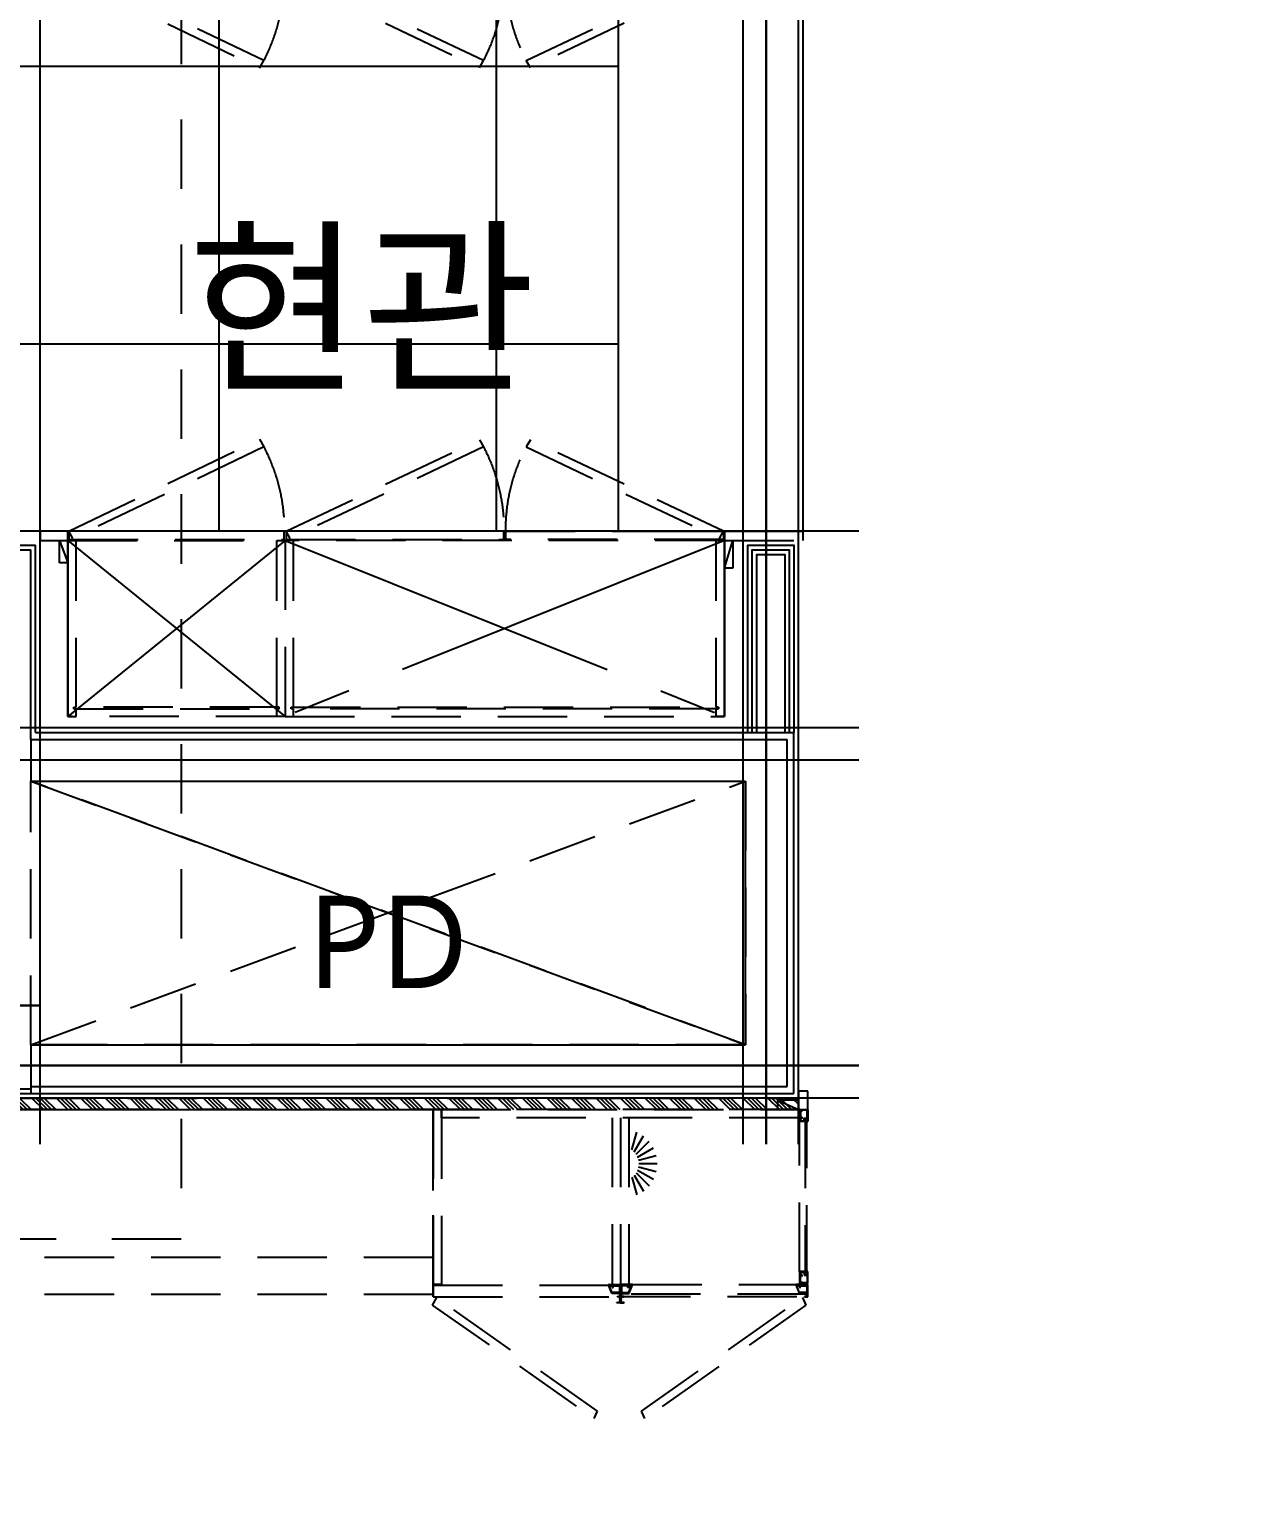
# Model space of a CAD drawing. Header units: millimetres. Extents: x 7086022 to 7120578, y 229555 to 276126.
# Drawn here: x 7109485 to 7112093, y 246333 to 249505 of the extents above; entities that cross this region are included whole.
import ezdxf
from ezdxf.enums import TextEntityAlignment as Align
from ezdxf.xclip import XClip

# ---------------------------------------------------------------- set-up
doc = ezdxf.new("R2010")
doc.units = ezdxf.units.MM
doc.header["$LTSCALE"] = 100
doc.header["$XCLIPFRAME"] = 2
for name, pattern in [('ST-DASH', [2.7, 1.5, -1.2]), ('U-84D-EX$0$CEN', [62, 60, -1, 0, -1]), ('U-84D-EX$0$CENTER2', [1.125, 0.75, -0.125, 0.125, -0.125]), ('U-84D-EX$0$HID', [2.3, 1.5, -0.8]), ('U-84D-EX$0$HIDDEN2', [4.7625, 3.175, -1.5875])]:
    doc.linetypes.add(name, pattern=pattern)
for name, color, linetype in [('BP', 7, 'Continuous'), ('TEXT', 2, 'Continuous'), ('U-84D-EX$0$CEN', 1, 'U-84D-EX$0$CEN'), ('U-84D-EX$0$ELE', 6, 'Continuous'), ('U-84D-EX$0$FIN', 5, 'Continuous'), ('U-84D-EX$0$FUR_미설치가구', 8, 'U-84D-EX$0$HID'), ('U-84D-EX$0$OPEN', 1, 'U-84D-EX$0$HID'), ('U-84D-EX$0$S-ELE', 4, 'Continuous'), ('U-84D-EX$0$TILE', 251, 'Continuous'), ('U-84D-EX$0$WAL', 3, 'Continuous'), ('결로방지', 4, 'ST-DASH')]:
    doc.layers.add(name, color=color, linetype=linetype)
doc.layers.add('U-84D-EX$0$MC', color=152, linetype='Continuous', plot=False)
doc.styles.add('맑은 고딕', font='')
doc.styles.get('맑은 고딕').set_extended_font_data('Malgun Gothic')

# ---------------------------------------------------------------- blocks, each defined once
blk = doc.blocks.new('U-84D-EX$0$A$Ca1f76a6d')
at = {"layer": 'U-84D-EX$0$FUR_미설치가구'}
for p, q in [((-20, 1438), (380, 1438)), ((-20, 18), (380, 18))]:
    blk.add_line(p, q, dxfattribs=at)
at = {"layer": 'U-84D-EX$0$FUR_미설치가구', "color": 1, "linetype": 'U-84D-EX$0$HID'}
for p, q in [((0, 1456), (48, 1438)), ((60, 18), (0, 0))]:
    blk.add_line(p, q, dxfattribs=at)
at = {"layer": 'U-84D-EX$0$FUR_미설치가구', "linetype": 'U-84D-EX$0$CENTER2', "ltscale": 10}
for p, q in [((0, 1438), (380, 968, 0)), ((0, 968, 0), (380, 1438)), ((0, 18), (380, 968, 0)), ((0, 968, 0), (380, 18))]:
    blk.add_line(p, q, dxfattribs=at)
at = {"layer": 'U-84D-EX$0$FUR_미설치가구', "color": 6}
for points in [[(0, 1438), (-20, 1438), (-20, 1498), (0, 1498)], [(-2, 1436), (-2, 970), (-20, 970), (-20, 1436)], [(364, 1425), (360, 1425), (360, 1420), (0, 1420), (0, 1438), (380, 1438), (380, 1420), (364, 1420)], [(364, 1425), (364, 981), (360, 981), (360, 1425)], [(364, 981), (360, 981), (360, 986), (0, 986), (0, 968), (380, 968), (380, 986), (364, 986)], [(-2, 966), (-2, 495), (-20, 495), (-20, 966)], [(364, 955), (360, 955), (360, 950), (0, 950), (0, 968), (380, 968), (380, 950), (364, 950)], [(364, 31), (364, 955), (360, 955), (360, 31)], [(-2, 20), (-2, 491), (-20, 491), (-20, 20)], [(364, 31), (360, 31), (360, 36), (0, 36), (0, 18), (380, 18), (380, 36), (364, 36)], [(0, -152), (-20, -152), (-20, 18), (0, 18)]]:
    blk.add_lwpolyline(points, close=True, dxfattribs=at)
at = {"layer": 'U-84D-EX$0$FUR_미설치가구', "color": 1, "linetype": 'U-84D-EX$0$HIDDEN2', "ltscale": 0.5}
for points in [[(-4.4, 1427), (-20, 1436), (-219, 1023.1), (-202.4, 1014.1)], [(-4.4, 957), (-20, 966), (-218, 548.1), (-202.4, 539.1)], [(-4.4, 29), (-20, 20), (-218, 437.9), (-202.4, 446.9)]]:
    blk.add_lwpolyline(points, close=True, dxfattribs=at)
at = {"layer": 'U-84D-EX$0$FUR_미설치가구', "color": 1, "linetype": 'U-84D-EX$0$HID'}
for points in [[(0, 1456), (0, 1438), (48, 1438), (48, 1456)], [(60, 18), (0, 18), (0, 0), (60, 0)]]:
    blk.add_lwpolyline(points, close=True, dxfattribs=at)
at = {"layer": 'U-84D-EX$0$FUR_미설치가구', "ltscale": 25}
for points in [[(300, 1438), (300, 1438), (0, 1438), (0, 1438)], [(300, 18), (300, 18), (0, 18), (0, 18)]]:
    blk.add_lwpolyline(points, close=True, dxfattribs=at)
at = {"layer": 'U-84D-EX$0$FUR_미설치가구'}
for points in [[(380, 1438), (0, 1438), (0, 968), (380, 968)], [(380, 18), (0, 18), (0, 968), (380, 968)]]:
    blk.add_lwpolyline(points, close=True, dxfattribs=at)
at = {"layer": 'U-84D-EX$0$FUR_미설치가구', "color": 1, "linetype": 'U-84D-EX$0$HIDDEN2', "ltscale": 0.5}
for centre, start, end in [((-22.7, 1358.6, 0), 242.4517, 270.3935), ((-22.7, 883.6, 0), 242.4517, 270.3935), ((-22.7, 102.4, 0), 89.6065, 117.5483)]:
    blk.add_arc(centre, 388.6, start, end, dxfattribs=at)
blk = doc.blocks.new('U-84D-EX$0$LIGHT')
at = {"color": 8, "ltscale": 24}
for p, q in [((-58.6, -10.4), (-135.9, -31.1)), ((-50.6, -20), (-119.9, -60)), ((-40.3, -28.3), (-96.9, -84.9)), ((-28, -34.6), (-68, -103.9)), ((-14.4, -38.6), (-35.1, -115.9)), ((0, -40), (0, -120)), ((14.4, -38.6), (35.1, -115.9)), ((28, -34.6), (68, -103.9)), ((40.3, -28.3), (96.9, -84.9)), ((50.6, -20), (119.9, -60)), ((58.6, -10.4), (135.9, -31.1))]:
    blk.add_line(p, q, dxfattribs=at)
blk = doc.blocks.new('U-84D-EX$0$84D_주방가구_1')
at = {"layer": 'U-84D-EX$0$FUR_미설치가구', "linetype": 'U-84D-EX$0$HID'}
h = blk.add_hatch(dxfattribs=at)
h.set_pattern_fill('ANSI34', color=256, scale=50, angle=180)
h.set_pattern_definition([(225, (-282581.99, -505929.99), (26.5165043, -26.5165043), []), (225, (-282590.83, -505929.99), (26.5165043, -26.5165043), []), (225, (-282599.67, -505929.99), (26.5165043, -26.5165043), []), (225, (-282608.508, -505929.99), (26.5165043, -26.5165043), [])])
h.paths.add_polyline_path([(-25, -4900), (-25, -25), (-3375, -25), (-3375, -910), (-3400, -910), (-3400, 0), (0, 0), (0, -4900)])
for p, q in [((-405.2, -4110), (-430, -4110)), ((-430, -4110), (-430, -4513)), ((-429.8, -4110), (-29.8, -4110)), ((-405.2, -4489.6), (-405.2, -4110)), ((-25, -4127.7), (-25, -4497.3)), ((-42.9, -4497, 1179.9), (-403, -4497, 1179.9)), ((-403, -4497, 1179.9), (-403, -4533, 1179.9)), ((-42.9, -4515, 1179.9), (-403, -4515, 1179.9)), ((-42.9, -4533, 1179.9), (-403, -4533, 1179.9)), ((-403, -4540.5, 1179.9), (-403, -4894.5)), ((-4.8, -4854.1), (-25, -4900)), ((-381.4, -4914.1), (-381.4, -4918.1)), ((-44.8, -4914.1), (-381.4, -4914.1)), ((-375.9, -4902), (-50.5, -4902)), ((-44.8, -4918.1), (-44.8, -4914.1)), ((-25, -4900), (-25, -4920)), ((15, -4900), (-25, -4900)), ((15, -4920), (15, -4900)), ((-381.4, -4918.1), (-44.8, -4918.1)), ((-25, -4920), (15, -4920))]:
    blk.add_line(p, q, dxfattribs=at)
for points in [[(-25, -4900), (-25, -25), (-3375, -25), (-3375, -910), (-3400, -910), (-3400, 0), (0, 0), (0, -4900)], [(-3375, -700), (-3375, -25), (-25, -25), (-25, -4110), (-425, -4110), (-425, -2500), (-2280, -2500), (-2280, -1800), (-625, -1800), (-625, -700)], [(-25, -1755), (-25, -4110), (-345, -4110), (-345, -1755)], [(-693, -4458.2), (-676.6, -4465.6), (-431.4, -4117.4), (-447.8, -4108)], [(-403.2, -4110), (-25, -4110), (-25, -4127.7), (-403.2, -4127.7)], [(-25, -4900), (-42.9, -4900), (-42.9, -4127.7), (-25, -4127.7)], [(-693, -4567.7), (-676.6, -4560.3), (-431.4, -4908.6), (-447.8, -4916)], [(-25, -4900), (-4.8, -4900), (-4.8, -4854.1), (-25, -4854.1)]]:
    blk.add_lwpolyline(points, close=True, dxfattribs=at)
at = {"layer": 'U-84D-EX$0$FUR_미설치가구', "linetype": 'U-84D-EX$0$HID', "elevation": 1179.9}
for points in [[(-442.5, -4515, -0.414214), (-443, -4514.5), (-443, -4507.5, -0.414214), (-442.5, -4507), (-442.3, -4507, -0.414214), (-441.8, -4507.5), (-441.8, -4509, -0.124478), (-441.9, -4509.3, 0.246632), (-441.9, -4509.7, -0.240408), (-441.9, -4510.3, 0.295005), (-441.8, -4510.8, -0.244325), (-441.7, -4511.4, 0.351269), (-441.5, -4511.9, -0.244325), (-441.2, -4512.4, 0.351269), (-440.7, -4512.8, -0.244325), (-440.3, -4513.2, 0.351269), (-439.7, -4513.4, -0.244325), (-439.1, -4513.5, 0.295005), (-438.6, -4513.6, -0.240408), (-438, -4513.6, 0.240408), (-437.6, -4513.6, -0.240408), (-437, -4513.6, 0.240408), (-436.6, -4513.6, -0.240408), (-436, -4513.6, 0.240408), (-435.6, -4513.6, -0.240408), (-435, -4513.6, 0.246632), (-434.6, -4513.5, -0.124478), (-434.3, -4513.5), (-430.5, -4513.5, 0.414214), (-430, -4513), (-430, -4509.8, -0.056735), (-430, -4509.8), (-429.6, -4508, -0.892623), (-429, -4508.1), (-429, -4513.8), (-422.2, -4513.8), (-422.2, -4496.4, -0.310982), (-421.9, -4496), (-403.7, -4489, -0.525582), (-403, -4489.5), (-403, -4514.5, -0.414214), (-403.5, -4515), (-442.5, -4515)], [(-442.5, -4515, 0.414214), (-443, -4515.5), (-443, -4522.5, 0.414214), (-442.5, -4523), (-442.3, -4523, 0.414214), (-441.8, -4522.5), (-441.8, -4520.9, 0.124478), (-441.9, -4520.7, -0.246632), (-441.9, -4520.2, 0.240408), (-441.9, -4519.7, -0.295005), (-441.8, -4519.2, 0.244325), (-441.7, -4518.6, -0.351269), (-441.5, -4518, 0.244325), (-441.2, -4517.6, -0.351269), (-440.7, -4517.1, 0.244325), (-440.3, -4516.8, -0.351269), (-439.7, -4516.6, 0.244325), (-439.1, -4516.5, -0.295005), (-438.6, -4516.4, 0.240408), (-438, -4516.4, -0.240408), (-437.6, -4516.4, 0.240408), (-437, -4516.4, -0.240408), (-436.6, -4516.4, 0.240408), (-436, -4516.4, -0.240408), (-435.6, -4516.4, 0.240408), (-435, -4516.4, -0.246632), (-434.6, -4516.4, 0.124478), (-434.3, -4516.5), (-430.5, -4516.5, -0.414214), (-430, -4517), (-430, -4520.2, 0.056735), (-430, -4520.2), (-429.6, -4522, 0.892623), (-429, -4521.9), (-429, -4516.2), (-422.2, -4516.2), (-422.2, -4533.5, 0.310982), (-421.9, -4534), (-403.7, -4541, 0.525582), (-403, -4540.5), (-403, -4515.5, 0.414214), (-403.5, -4515), (-442.5, -4515)]]:
    blk.add_lwpolyline(points, format="xyb", dxfattribs=at)
for points in [[(-419.4, -4497.3), (-419.4, -4496.6), (-406, -4491.5), (-406, -4497.5), (-409.8, -4497.5, 0.414214), (-410, -4497.7), (-410, -4498.6, 0.414214), (-409.8, -4498.8), (-406, -4498.8), (-406, -4512.5), (-420.6, -4512.5), (-420.6, -4497.3)], [(-419.4, -4532.7), (-419.4, -4533.3), (-406, -4538.5), (-406, -4532.5), (-409.8, -4532.5, -0.414214), (-410, -4532.3), (-410, -4531.4, -0.414214), (-409.8, -4531.2), (-406, -4531.2), (-406, -4517.5), (-420.6, -4517.5), (-420.6, -4532.7)]]:
    blk.add_lwpolyline(points, format="xyb", close=True, dxfattribs=at)
blk.add_lwpolyline([(-429, -4516.2), (-429, -4917.8), (-424, -4917.8), (-424, -4516.2)], close=True, dxfattribs=at)
at = {"layer": 'U-84D-EX$0$FUR_미설치가구', "linetype": 'U-84D-EX$0$HID'}
for points in [[(-429, -4913.1, 0.892623), (-429.6, -4913), (-430, -4914.8, 0.056735), (-430, -4914.8), (-430, -4919.5, 0.414214), (-429.5, -4920), (-403.5, -4920, 0.414214), (-403, -4919.5), (-403, -4894.5, 0.525582), (-403.7, -4894), (-421.9, -4901, 0.310982), (-422.2, -4901.4), (-422.2, -4918.8), (-429, -4918.8)], [(-419.4, -4902.3), (-419.4, -4901.6), (-406, -4896.5), (-406, -4902.5), (-409.8, -4902.5, 0.414214), (-410, -4902.7), (-410, -4903.6, 0.414214), (-409.8, -4903.8), (-406, -4903.8), (-406, -4917.5), (-420.6, -4917.5), (-420.6, -4902.3)], [(-381.4, -4918.5), (-381.4, -4913.6), (-375.5, -4913.6, 0.414214), (-375.2, -4913.3), (-375.2, -4902.5, 0.414214), (-375.7, -4902), (-400.7, -4902, 0.414214), (-401.2, -4902.5), (-401.2, -4919.5, 0.414214), (-400.7, -4920), (-375.7, -4920, 0.414214), (-375.2, -4919.5), (-375.2, -4918.8, 0.414214), (-375.5, -4918.5)], [(-383.4, -4907.1), (-384.7, -4907.1, 0.414214), (-385, -4907.4), (-385, -4907.8, 0.414214), (-384.7, -4908.1), (-382.5, -4908.1, 0.414214), (-382.2, -4907.8), (-382.2, -4904), (-376.7, -4904), (-376.7, -4912.1), (-382.6, -4912.1, 0.414214), (-382.9, -4912.4), (-382.9, -4918.5), (-399.7, -4918.5), (-399.7, -4908.1), (-398.4, -4908.1, 0.414214), (-398.1, -4907.8), (-398.1, -4907.4, 0.414214), (-398.4, -4907.1), (-399.8, -4907.1), (-399.8, -4904.5), (-383.4, -4904.5)], [(-44.8, -4918.5), (-44.8, -4913.6), (-50.7, -4913.6, -0.414214), (-51, -4913.3), (-51, -4902.5, -0.414214), (-50.5, -4902), (-25.5, -4902, -0.414214), (-25, -4902.5), (-25, -4919.5, -0.414214), (-25.5, -4920), (-50.5, -4920, -0.414214), (-51, -4919.5), (-51, -4918.8, -0.414214), (-50.7, -4918.5)], [(-42.8, -4907.1), (-41.5, -4907.1, -0.414214), (-41.2, -4907.4), (-41.2, -4907.8, -0.414214), (-41.5, -4908.1), (-43.7, -4908.1, -0.414214), (-44, -4907.8), (-44, -4904), (-49.5, -4904), (-49.5, -4912.1), (-43.6, -4912.1, -0.414214), (-43.3, -4912.4), (-43.3, -4918.5), (-26.5, -4918.5), (-26.5, -4908.1), (-27.8, -4908.1, -0.414214), (-28.1, -4907.8), (-28.1, -4907.4, -0.414214), (-27.8, -4907.1), (-26.4, -4907.1), (-26.4, -4904.5), (-42.8, -4904.5)]]:
    blk.add_lwpolyline(points, format="xyb", close=True, dxfattribs=at)
at = {"layer": 'U-84D-EX$0$FUR_미설치가구', "linetype": 'U-84D-EX$0$HID', "xscale": 0.5000000000000001, "yscale": 0.5000000000000001, "zscale": 0.5000000000000001}
blk.add_blockref('U-84D-EX$0$LIGHT', (-141.6, -4534.5, 1179.9), dxfattribs=at)
blk = doc.blocks.new('U-84D-EX$0$S-CEN')
at = {"layer": 'U-84D-EX$0$S-ELE', "color": 8, "linetype": 'U-84D-EX$0$CEN'}
for p, q in [((-6615, 7070), (-6615, 10665)), ((-6745, 7470), (-6745, 5300)), ((-6085, 5300), (-6085, 7470)), ((-1715, 5500), (-6915, 5500))]:
    blk.add_line(p, q, dxfattribs=at)
at = {"layer": 'U-84D-EX$0$S-ELE', "color": 6, "linetype": 'U-84D-EX$0$HID'}
for p, q in [((-6130, 7090), (-6700, 5545)), ((-6700, 7090), (-6130, 5545))]:
    blk.add_line(p, q, dxfattribs=at)
blk.add_lwpolyline([(-6700, 7090), (-6130, 7090), (-6130, 5545), (-6700, 5545)], close=True, dxfattribs=at)
blk = doc.blocks.new('U-84D-EX', base_point=(0, 0))
at = {"layer": 'U-84D-EX$0$TILE'}
h = blk.add_hatch(dxfattribs=at)
h.set_pattern_fill('_USER', color=256, scale=600, double=1, pattern_type=0)
h.set_pattern_definition([(360, (1625, -4695), (0, 600), []), (90, (1625, -4695), (-600, 4e-14), [])])
h.paths.add_polyline_path([(1025, -4645), (2225, -4645), (2225, -3395), (2185, -3395), (2185, -3100), (1065, -3100), (1065, -3395), (1025, -3395)])
at = {"layer": 'U-84D-EX$0$CEN'}
for p, q in [((0, 200), (0, -3395)), ((-130, -5165), (-130, -2995)), ((530, -5165), (530, -2995)), ((-300, -4965), (4900, -4965))]:
    blk.add_line(p, q, dxfattribs=at)
at = {"layer": 'U-84D-EX$0$ELE'}
blk.add_lwpolyline([(1025, -5045), (2225, -5045), (2225, -4645), (1025, -4645)], close=True, dxfattribs=at)
at = {"layer": 'U-84D-EX$0$FIN'}
for p, q in [((-190, -125), (-190, -3375)), ((-180, -125), (-180, -3375)), ((985, -3100), (985, -3375)), ((995, -3100), (995, -3385)), ((-190, -3375), (-190, -5025)), ((-175, -3375), (-190, -3375)), ((575, -3375), (985, -3375)), ((590, -3385), (590, -5025)), ((590, -3385), (995, -3385)), ((-190, -5025), (590, -5025))]:
    blk.add_line(p, q, dxfattribs=at)
for points in [[(590, -4925), (995, -4925), (995, -5025), (590, -5025)], [(590, -4935), (985, -4935), (985, -5015), (590, -5015)], [(590, -4945), (975, -4945), (975, -5005), (590, -5005)]]:
    blk.add_lwpolyline(points, dxfattribs=at)
at = {"layer": 'U-84D-EX$0$MC'}
for p, q in [((-200, -5165), (-200, 200)), ((600, -5165), (600, -2995)), ((1025, -5165), (1025, -2995)), ((-300, -3395), (2915, -3395)), ((-300, -4915), (2915, -4915)), ((-300, -5035), (4900, -5035))]:
    blk.add_line(p, q, dxfattribs=at)
at = {"layer": 'U-84D-EX$0$OPEN'}
for p, q in [((-85, -3375), (485, -4920)), ((-85, -4920), (485, -3375))]:
    blk.add_line(p, q, dxfattribs=at)
at = {"layer": 'U-84D-EX$0$WAL'}
for p, q in [((-175, -3375), (-175, -5010)), ((-85, -3375), (-175, -3375)), ((-85, -3375), (-85, -4920)), ((485, -3375), (485, -4920)), ((575, -3375), (485, -3375)), ((575, -3375), (575, -5010)), ((-85, -4920), (485, -4920)), ((-175, -5010), (575, -5010))]:
    blk.add_line(p, q, dxfattribs=at)
blk.add_blockref('U-84D-EX$0$84D_주방가구_1', (-200, -135))
at = {"layer": 'U-84D-EX$0$FUR_미설치가구', "xscale": -1}
blk.add_blockref('U-84D-EX$0$A$Ca1f76a6d', (1005, -4893), dxfattribs=at)
at = {"layer": 'U-84D-EX$0$FUR_미설치가구'}
blk.add_blockref('U-84D-EX$0$A$Ca1f76a6d', (2245, -4893), dxfattribs=at)
at = {"layer": 'U-84D-EX$0$S-ELE'}
blk.add_blockref('U-84D-EX$0$S-CEN', (6615, -10465), dxfattribs=at)
blk = doc.blocks.new('302 NAME')
at = {"layer": 'TEXT', "linetype": 'Continuous', "style": '맑은 고딕'}
for s, height, p in [('현관', 300, (7110203.7, 248902.1)), ('PD', 200, (7110260.6, 247532.4))]:
    blk.add_text(s, height=height, dxfattribs=at).set_placement(p, align=Align.MIDDLE_CENTER)
blk = doc.blocks.new('A$C9892afa6')
at = {"layer": 'TEXT'}
blk.add_blockref('302 NAME', (-7090708.1, -240124.9), dxfattribs=at)

msp = doc.modelspace()

# ---------------------------------------------------------------- block references
at = {"layer": 'BP'}
ref = msp.add_blockref('U-84D-EX', (7106113.1, 247394.9), dxfattribs=dict(at, rotation=90))
XClip(ref).set_block_clipping_path([(324.9999999999, 0), (324.9999999967, -2999.9999999991), (2544.9999999997, -2999.9999999991), (2544.9999999997, -1934.9999999991), (6614.9999999999, -1934.9999999991), (6614.9999999999, -10964.9999999991), (-9540.0000000001, -10964.9999999991), (-9540.0000000001, -17.3253110833)])

# ---------------------------------------------------------------- next in the draw order: linework, layer by layer
at = {"layer": '결로방지'}
msp.add_lwpolyline([(7114428.1, 242984.9), (7114428.1, 243314.9), (7115878.1, 243314.9), (7115878.1, 253569.9), (7112793.1, 253569.9), (7112793.1, 251589.9), (7108553.1, 251589.9), (7108553.1, 250389.9), (7109813.1, 250389.9), (7109813.1, 246889.9), (7106238.1, 246889.9)], dxfattribs=at)

# ---------------------------------------------------------------- next in the draw order: block references
at = {"layer": 'BP'}
msp.add_blockref('A$C9892afa6', (7090708.1, 240124.9), dxfattribs=at)

doc.saveas('drawing.dxf')
